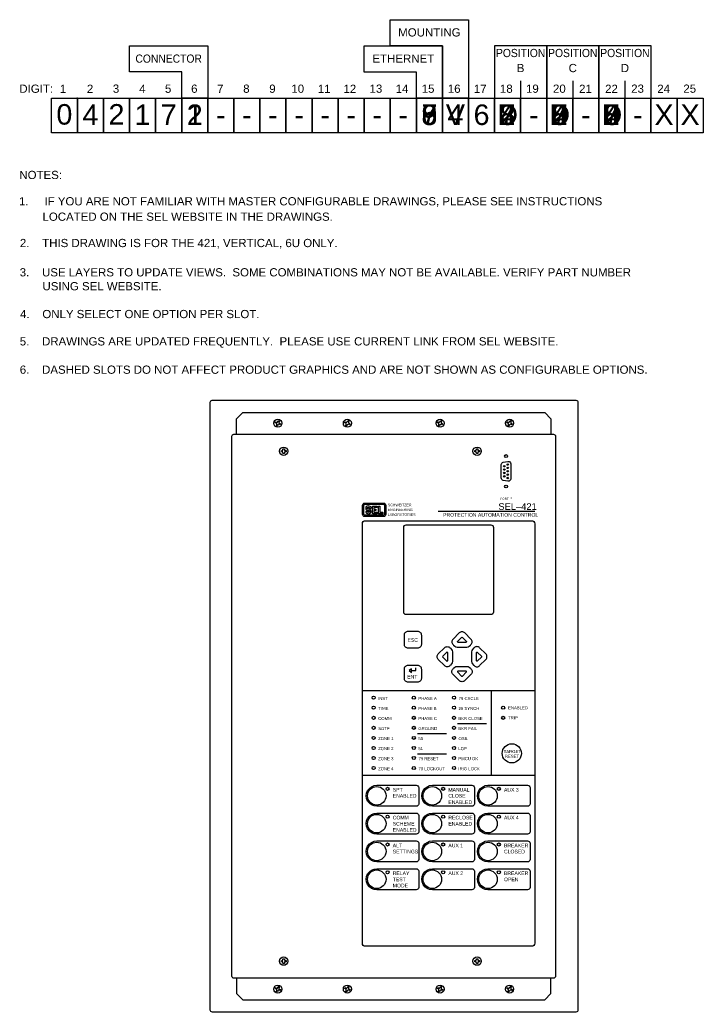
# Model space of a CAD drawing. Extents: x 1 to 47.7, y 0.3 to 34.2.
# Drawn here: x 0.99 to 23.1, y 2.05 to 34.16 of the extents above; entities that cross this region are included whole.
import ezdxf
from ezdxf.enums import TextEntityAlignment as Align

# ---------------------------------------------------------------- set-up
doc = ezdxf.new("R2010")
doc.units = 0
doc.header["$MEASUREMENT"] = 0
for name, color, linetype in [('1_0______CONNECTOR_TYPE_', 7, 'CONTINUOUS'), ('1_1__1__SCREW_TERMINAL', 7, 'CONTINUOUS'), ('1_2__2__CONNECTORIZED', 7, 'CONTINUOUS'), ('2_0______ETHERNET_CONNECTI', 7, 'CONTINUOUS'), ('2_1__6___4__10-100BASE-T_C', 7, 'CONTINUOUS'), ('2_2__7___4__100BASE-FX_CON', 7, 'CONTINUOUS'), ('2_3__8___2__10-100BASE-T__', 7, 'CONTINUOUS'), ('2_4__9___2__100-1000BASE__', 7, 'CONTINUOUS'), ('3_0______MOUNTING_', 7, 'CONTINUOUS'), ('3_1__V__VERTICAL_RACK_MOUN', 7, 'CONTINUOUS'), ('3_2__4__VERTICAL_PANEL_MOU', 7, 'CONTINUOUS'), ('4_0______IO_BOARD_POSITION', 7, 'CONTINUOUS'), ('4_1__2___8__OPTOISO_IND_LS', 7, 'CONTINUOUS'), ('4_2__7___8__OPTOISO_IND_LS', 7, 'CONTINUOUS'), ('4_3__4___24__OPTOISO_LS_IN', 7, 'CONTINUOUS'), ('4_4__D___24__OPTOISO_LS_IN', 7, 'CONTINUOUS'), ('4_5__8___8__OPTOISO_IND_LS', 7, 'CONTINUOUS'), ('5_0______IO_BOARD_POSITION', 7, 'CONTINUOUS'), ('5_1__0__EMPTY', 7, 'CONTINUOUS'), ('5_2__2___8__OPTOISO_IND_LS', 7, 'CONTINUOUS'), ('5_3__7___8__OPTOISO_IND_LS', 7, 'CONTINUOUS'), ('5_4__4___24__OPTOISO_LS_IN', 7, 'CONTINUOUS'), ('5_5__D___24__OPTOISO_LS_IN', 7, 'CONTINUOUS'), ('5_6__8___8__OPTOISO_IND_LS', 7, 'CONTINUOUS'), ('6_0______IO_BOARD_POSITION', 7, 'CONTINUOUS'), ('6_1__0__EMPTY', 7, 'CONTINUOUS'), ('6_2__2___8__OPTOISO_IND_LS', 7, 'CONTINUOUS'), ('6_3__7___8__OPTOISO_IND_LS', 7, 'CONTINUOUS'), ('6_4__4___24__OPTOISO_LS_IN', 7, 'CONTINUOUS'), ('6_5__D___24__OPTOISO_LS_IN', 7, 'CONTINUOUS'), ('6_6__8___8__OPTOISO_IND_LS', 7, 'CONTINUOUS'), ('7_0______DWG_', 7, 'CONTINUOUS')]:
    doc.layers.add(name, color=color, linetype=linetype)
doc.styles.add('ARIAL', font='arial.ttf')

msp = doc.modelspace()

# ---------------------------------------------------------------- linework, layer by layer
at = {"layer": '1_0______CONNECTOR_TYPE_'}
msp.add_lwpolyline([(2.851, 31.625), (2.831, 31.625)], dxfattribs=at)
at = {"layer": '2_0______ETHERNET_CONNECTI'}
msp.add_lwpolyline([(2.851, 31.625), (2.831, 31.625)], dxfattribs=at)
at = {"layer": '3_0______MOUNTING_'}
msp.add_lwpolyline([(2.851, 31.625), (2.831, 31.625)], dxfattribs=at)
at = {"layer": '3_1__V__VERTICAL_RACK_MOUN'}
for points in [[(8.002, 20.75), (8.002, 21.25), (8.202, 21.45), (17.972, 21.45), (18.172, 21.25), (18.172, 20.75)], [(8.002, 3.15), (8.002, 2.65), (8.202, 2.45), (17.972, 2.45), (18.172, 2.65), (18.172, 3.15)]]:
    msp.add_lwpolyline(points, dxfattribs=at)
for points in [[(9.386, 21.178), (9.373, 21.146), (9.373, 21.12), (9.392, 21.102), (9.423, 21.089, -0.101001), (9.41, 21.057), (9.379, 21.07), (9.352, 21.069), (9.334, 21.05), (9.322, 21.019, -0.101024), (9.289, 21.032), (9.302, 21.064), (9.302, 21.09), (9.283, 21.108), (9.252, 21.121, -0.10107), (9.265, 21.153), (9.296, 21.14), (9.322, 21.141), (9.34, 21.159), (9.353, 21.191, -0.101055)], [(9.386, 21.178), (9.373, 21.146), (9.373, 21.12), (9.392, 21.102), (9.423, 21.089, -0.101001), (9.41, 21.057), (9.379, 21.07), (9.352, 21.069), (9.334, 21.05), (9.322, 21.019, -0.101024), (9.289, 21.032), (9.302, 21.064), (9.302, 21.09), (9.283, 21.108), (9.252, 21.121, -0.10107), (9.265, 21.153), (9.296, 21.14), (9.322, 21.141), (9.34, 21.159), (9.353, 21.191, -0.101055)], [(11.636, 21.178), (11.623, 21.146), (11.623, 21.12), (11.642, 21.102), (11.673, 21.089, -0.101001), (11.66, 21.057), (11.629, 21.07), (11.602, 21.069), (11.584, 21.05), (11.572, 21.019, -0.101024), (11.539, 21.032), (11.552, 21.064), (11.552, 21.09), (11.533, 21.108), (11.502, 21.121, -0.10107), (11.515, 21.153), (11.546, 21.14), (11.572, 21.141), (11.59, 21.159), (11.603, 21.191, -0.101055)], [(11.636, 21.178), (11.623, 21.146), (11.623, 21.12), (11.642, 21.102), (11.673, 21.089, -0.101001), (11.66, 21.057), (11.629, 21.07), (11.602, 21.069), (11.584, 21.05), (11.572, 21.019, -0.101024), (11.539, 21.032), (11.552, 21.064), (11.552, 21.09), (11.533, 21.108), (11.502, 21.121, -0.10107), (11.515, 21.153), (11.546, 21.14), (11.572, 21.141), (11.59, 21.159), (11.603, 21.191, -0.101055)], [(14.636, 21.178), (14.623, 21.146), (14.623, 21.12), (14.642, 21.102), (14.673, 21.089, -0.101001), (14.66, 21.057), (14.629, 21.07), (14.602, 21.069), (14.584, 21.05), (14.572, 21.019, -0.101024), (14.539, 21.032), (14.552, 21.064), (14.552, 21.09), (14.533, 21.108), (14.502, 21.121, -0.10107), (14.515, 21.153), (14.546, 21.14), (14.572, 21.141), (14.59, 21.159), (14.603, 21.191, -0.101055)], [(14.636, 21.178), (14.623, 21.146), (14.623, 21.12), (14.642, 21.102), (14.673, 21.089, -0.101001), (14.66, 21.057), (14.629, 21.07), (14.602, 21.069), (14.584, 21.05), (14.572, 21.019, -0.101024), (14.539, 21.032), (14.552, 21.064), (14.552, 21.09), (14.533, 21.108), (14.502, 21.121, -0.10107), (14.515, 21.153), (14.546, 21.14), (14.572, 21.141), (14.59, 21.159), (14.603, 21.191, -0.101055)], [(16.886, 21.178), (16.873, 21.146), (16.873, 21.12), (16.892, 21.102), (16.923, 21.089, -0.101001), (16.91, 21.057), (16.879, 21.07), (16.852, 21.069), (16.834, 21.05), (16.822, 21.019, -0.101024), (16.789, 21.032), (16.802, 21.064), (16.802, 21.09), (16.783, 21.108), (16.752, 21.121, -0.10107), (16.765, 21.153), (16.796, 21.14), (16.822, 21.141), (16.84, 21.159), (16.853, 21.191, -0.101055)], [(16.886, 21.178), (16.873, 21.146), (16.873, 21.12), (16.892, 21.102), (16.923, 21.089, -0.101001), (16.91, 21.057), (16.879, 21.07), (16.852, 21.069), (16.834, 21.05), (16.822, 21.019, -0.101024), (16.789, 21.032), (16.802, 21.064), (16.802, 21.09), (16.783, 21.108), (16.752, 21.121, -0.10107), (16.765, 21.153), (16.796, 21.14), (16.822, 21.141), (16.84, 21.159), (16.853, 21.191, -0.101055)], [(7.852, 3.211), (7.852, 20.689, -0.414215), (7.913, 20.75), (18.261, 20.75, -0.414214), (18.322, 20.689), (18.322, 3.211, -0.414214), (18.261, 3.15), (7.913, 3.15, -0.414212)], [(7.852, 3.211), (7.852, 20.689, -0.414215), (7.913, 20.75), (18.261, 20.75, -0.414214), (18.322, 20.689), (18.322, 3.211, -0.414214), (18.261, 3.15), (7.913, 3.15, -0.414212)], [(9.386, 2.868), (9.373, 2.836), (9.373, 2.81), (9.392, 2.792), (9.423, 2.779, -0.101001), (9.41, 2.747), (9.379, 2.76), (9.352, 2.759), (9.334, 2.74), (9.322, 2.709, -0.101024), (9.289, 2.722), (9.302, 2.754), (9.302, 2.78), (9.283, 2.798), (9.252, 2.811, -0.10107), (9.265, 2.843), (9.296, 2.83), (9.322, 2.831), (9.34, 2.849), (9.353, 2.881, -0.101055)], [(9.386, 2.868), (9.373, 2.836), (9.373, 2.81), (9.392, 2.792), (9.423, 2.779, -0.101001), (9.41, 2.747), (9.379, 2.76), (9.352, 2.759), (9.334, 2.74), (9.322, 2.709, -0.101024), (9.289, 2.722), (9.302, 2.754), (9.302, 2.78), (9.283, 2.798), (9.252, 2.811, -0.10107), (9.265, 2.843), (9.296, 2.83), (9.322, 2.831), (9.34, 2.849), (9.353, 2.881, -0.101055)], [(11.636, 2.868), (11.623, 2.836), (11.623, 2.81), (11.642, 2.792), (11.673, 2.779, -0.101001), (11.66, 2.747), (11.629, 2.76), (11.602, 2.759), (11.584, 2.74), (11.572, 2.709, -0.101024), (11.539, 2.722), (11.552, 2.754), (11.552, 2.78), (11.533, 2.798), (11.502, 2.811, -0.10107), (11.515, 2.843), (11.546, 2.83), (11.572, 2.831), (11.59, 2.849), (11.603, 2.881, -0.101055)], [(11.636, 2.868), (11.623, 2.836), (11.623, 2.81), (11.642, 2.792), (11.673, 2.779, -0.101001), (11.66, 2.747), (11.629, 2.76), (11.602, 2.759), (11.584, 2.74), (11.572, 2.709, -0.101024), (11.539, 2.722), (11.552, 2.754), (11.552, 2.78), (11.533, 2.798), (11.502, 2.811, -0.10107), (11.515, 2.843), (11.546, 2.83), (11.572, 2.831), (11.59, 2.849), (11.603, 2.881, -0.101055)], [(14.636, 2.868), (14.623, 2.836), (14.623, 2.81), (14.642, 2.792), (14.673, 2.779, -0.101001), (14.66, 2.747), (14.629, 2.76), (14.602, 2.759), (14.584, 2.74), (14.572, 2.709, -0.101024), (14.539, 2.722), (14.552, 2.754), (14.552, 2.78), (14.533, 2.798), (14.502, 2.811, -0.10107), (14.515, 2.843), (14.546, 2.83), (14.572, 2.831), (14.59, 2.849), (14.603, 2.881, -0.101055)], [(14.636, 2.868), (14.623, 2.836), (14.623, 2.81), (14.642, 2.792), (14.673, 2.779, -0.101001), (14.66, 2.747), (14.629, 2.76), (14.602, 2.759), (14.584, 2.74), (14.572, 2.709, -0.101024), (14.539, 2.722), (14.552, 2.754), (14.552, 2.78), (14.533, 2.798), (14.502, 2.811, -0.10107), (14.515, 2.843), (14.546, 2.83), (14.572, 2.831), (14.59, 2.849), (14.603, 2.881, -0.101055)], [(16.886, 2.868), (16.873, 2.836), (16.873, 2.81), (16.892, 2.792), (16.923, 2.779, -0.101001), (16.91, 2.747), (16.879, 2.76), (16.852, 2.759), (16.834, 2.74), (16.822, 2.709, -0.101024), (16.789, 2.722), (16.802, 2.754), (16.802, 2.78), (16.783, 2.798), (16.752, 2.811, -0.10107), (16.765, 2.843), (16.796, 2.83), (16.822, 2.831), (16.84, 2.849), (16.853, 2.881, -0.101055)], [(16.886, 2.868), (16.873, 2.836), (16.873, 2.81), (16.892, 2.792), (16.923, 2.779, -0.101001), (16.91, 2.747), (16.879, 2.76), (16.852, 2.759), (16.834, 2.74), (16.822, 2.709, -0.101024), (16.789, 2.722), (16.802, 2.754), (16.802, 2.78), (16.783, 2.798), (16.752, 2.811, -0.10107), (16.765, 2.843), (16.796, 2.83), (16.822, 2.831), (16.84, 2.849), (16.853, 2.881, -0.101055)]]:
    msp.add_lwpolyline(points, format="xyb", close=True, dxfattribs=at)
for centre in [(9.337, 21.105), (9.337, 21.105), (11.587, 21.105), (11.587, 21.105), (14.587, 21.105), (14.587, 21.105), (16.837, 21.105), (16.837, 21.105), (9.337, 2.795), (9.337, 2.795), (11.587, 2.795), (11.587, 2.795), (14.587, 2.795), (14.587, 2.795), (16.837, 2.795), (16.837, 2.795)]:
    msp.add_circle(centre, 0.13, dxfattribs=at)
at = {"layer": '3_2__4__VERTICAL_PANEL_MOU'}
msp.add_lwpolyline([(7.15, 2.117), (7.15, 21.782, -0.414082), (7.217, 21.85), (18.983, 21.85, -0.414079), (19.05, 21.783), (19.05, 2.117, -0.414081), (18.983, 2.05), (7.218, 2.05, -0.414077)], format="xyb", close=True, dxfattribs=at)
msp.add_lwpolyline([(7.15, 2.117), (7.15, 21.782, -0.414082), (7.217, 21.85), (18.983, 21.85, -0.414079), (19.05, 21.783), (19.05, 2.117, -0.414081), (18.983, 2.05), (7.218, 2.05, -0.414077)], format="xyb", close=True, dxfattribs=at)
at = {"layer": '4_0______IO_BOARD_POSITION'}
msp.add_lwpolyline([(2.851, 31.625), (2.831, 31.625)], dxfattribs=at)
at = {"layer": '5_0______IO_BOARD_POSITION'}
msp.add_lwpolyline([(2.851, 31.625), (2.831, 31.625)], dxfattribs=at)
at = {"layer": '6_0______IO_BOARD_POSITION'}
msp.add_lwpolyline([(2.851, 31.625), (2.831, 31.625)], dxfattribs=at)
at = {"layer": '7_0______DWG_'}
for points in [[(14.664, 33.312), (12.976, 33.312), (12.976, 34.156), (15.507, 34.156), (15.507, 31.625), (14.664, 31.625), (14.664, 33.312)], [(6.226, 32.469), (4.538, 32.469), (4.538, 33.312), (7.07, 33.312), (7.07, 31.625), (6.226, 31.625), (6.226, 32.469)], [(13.82, 32.459), (12.132, 32.459), (12.132, 33.312), (14.664, 33.312), (14.664, 31.625), (13.82, 31.625), (13.82, 32.459)], [(18.039, 31.625), (18.039, 33.312), (16.351, 33.312), (16.351, 31.625), (18.038, 31.625)], [(19.726, 31.625), (19.726, 33.312), (18.039, 33.312), (18.039, 31.625), (19.726, 31.625)], [(21.414, 31.625), (21.414, 33.312), (19.726, 33.312), (19.726, 31.625), (21.413, 31.625)], [(17.194, 32.18), (17.194, 31.625)], [(18.882, 32.18), (18.882, 31.625)], [(20.57, 32.18), (20.57, 31.625)], [(2.851, 30.5), (2.007, 30.5), (2.007, 31.625), (2.851, 31.625), (2.851, 30.5)], [(3.695, 30.5), (2.851, 30.5), (2.851, 31.625), (3.695, 31.625), (3.695, 30.5)], [(4.538, 30.5), (3.695, 30.5), (3.695, 31.625), (4.538, 31.625), (4.538, 30.5)], [(5.382, 30.5), (4.538, 30.5), (4.538, 31.625), (5.382, 31.625), (5.382, 30.5)], [(6.226, 30.5), (5.382, 30.5), (5.382, 31.625), (6.226, 31.625), (6.226, 30.5)], [(7.07, 30.5), (6.226, 30.5), (6.226, 31.625), (7.07, 31.625), (7.07, 30.5)], [(7.913, 30.5), (7.07, 30.5), (7.07, 31.625), (7.913, 31.625), (7.913, 30.5)], [(8.757, 30.5), (7.913, 30.5), (7.913, 31.625), (8.757, 31.625), (8.757, 30.5)], [(9.601, 30.5), (8.757, 30.5), (8.757, 31.625), (9.601, 31.625), (9.601, 30.5)], [(10.445, 30.5), (9.601, 30.5), (9.601, 31.625), (10.445, 31.625), (10.445, 30.5)], [(11.289, 30.5), (10.445, 30.5), (10.445, 31.625), (11.289, 31.625), (11.289, 30.5)], [(12.132, 30.5), (11.289, 30.5), (11.289, 31.625), (12.132, 31.625), (12.132, 30.5)], [(12.976, 30.5), (12.132, 30.5), (12.132, 31.625), (12.976, 31.625), (12.976, 30.5)], [(13.82, 30.5), (12.976, 30.5), (12.976, 31.625), (13.82, 31.625), (13.82, 30.5)], [(14.664, 30.5), (13.82, 30.5), (13.82, 31.625), (14.664, 31.625), (14.664, 30.5)], [(15.507, 30.5), (14.664, 30.5), (14.664, 31.625), (15.507, 31.625), (15.507, 30.5)], [(16.351, 30.5), (15.507, 30.5), (15.507, 31.625), (16.351, 31.625), (16.351, 30.5)], [(17.195, 30.5), (16.351, 30.5), (16.351, 31.625), (17.195, 31.625), (17.195, 30.5)], [(18.038, 30.5), (17.195, 30.5), (17.195, 31.625), (18.038, 31.625), (18.038, 30.5)], [(18.882, 30.5), (18.038, 30.5), (18.038, 31.625), (18.882, 31.625), (18.882, 30.5)], [(19.726, 30.5), (18.882, 30.5), (18.882, 31.625), (19.726, 31.625), (19.726, 30.5)], [(20.57, 30.5), (19.726, 30.5), (19.726, 31.625), (20.57, 31.625), (20.57, 30.5)], [(21.413, 30.5), (20.57, 30.5), (20.57, 31.625), (21.413, 31.625), (21.413, 30.5)], [(22.257, 30.5), (21.413, 30.5), (21.413, 31.625), (22.257, 31.625), (22.257, 30.5)], [(23.101, 30.5), (22.257, 30.5), (22.257, 31.625), (23.101, 31.625), (23.101, 30.5)], [(17.649, 18.246), (14.524, 18.246)], [(17.649, 12.445), (12.073, 12.445)], [(16.24, 12.445), (16.24, 9.705)], [(15.155, 11.386), (16.093, 11.386)], [(13.853, 11.063), (14.791, 11.063)], [(13.853, 10.413), (14.791, 10.413)], [(17.649, 9.705), (12.073, 9.705)]]:
    msp.add_lwpolyline(points, dxfattribs=at)
for points in [[(9.603, 20.183, -0.391794), (9.595, 20.175), (9.555, 20.173, 0.399739), (9.554, 20.172), (9.552, 20.132, -0.391859), (9.544, 20.124), (9.51, 20.124, -0.391764), (9.502, 20.132), (9.5, 20.172, 0.399816), (9.499, 20.173), (9.459, 20.175, -0.391825), (9.451, 20.183), (9.45, 20.2), (9.451, 20.217, -0.391806), (9.459, 20.225), (9.499, 20.227, 0.399638), (9.5, 20.228), (9.502, 20.268, -0.391814), (9.51, 20.276), (9.544, 20.276, -0.39186), (9.552, 20.268), (9.554, 20.228, 0.399739), (9.555, 20.227), (9.595, 20.225, -0.391769), (9.603, 20.217), (9.604, 20.2), (9.603, 20.183)], [(15.863, 20.183, -0.391794), (15.855, 20.175), (15.815, 20.173, 0.399739), (15.814, 20.172), (15.812, 20.132, -0.391859), (15.804, 20.124), (15.77, 20.124, -0.391764), (15.762, 20.132), (15.76, 20.172, 0.399816), (15.759, 20.173), (15.719, 20.175, -0.391825), (15.711, 20.183), (15.71, 20.2), (15.711, 20.217, -0.391806), (15.719, 20.225), (15.759, 20.227, 0.399638), (15.76, 20.228), (15.762, 20.268, -0.391814), (15.77, 20.276), (15.804, 20.276, -0.39186), (15.812, 20.268), (15.814, 20.228, 0.399739), (15.815, 20.227), (15.855, 20.225, -0.391769), (15.863, 20.217), (15.864, 20.2), (15.863, 20.183)], [(13.665, 13.099), (13.773, 13.099, 0.414214), (13.808, 13.134), (13.808, 13.191)], [(13.665, 13.099), (13.773, 13.099, 0.414214), (13.808, 13.134), (13.808, 13.191)], [(9.603, 3.683, -0.391794), (9.595, 3.675), (9.555, 3.673, 0.399739), (9.554, 3.672), (9.552, 3.632, -0.391859), (9.544, 3.624), (9.51, 3.624, -0.391764), (9.502, 3.632), (9.5, 3.672, 0.399816), (9.499, 3.673), (9.459, 3.675, -0.391825), (9.451, 3.683), (9.45, 3.7), (9.451, 3.717, -0.391806), (9.459, 3.725), (9.499, 3.727, 0.399638), (9.5, 3.728), (9.502, 3.768, -0.391814), (9.51, 3.776), (9.544, 3.776, -0.39186), (9.552, 3.768), (9.554, 3.728, 0.399739), (9.555, 3.727), (9.595, 3.725, -0.391769), (9.603, 3.717), (9.604, 3.7), (9.603, 3.683)], [(15.863, 3.683, -0.391794), (15.855, 3.675), (15.815, 3.673, 0.399739), (15.814, 3.672), (15.812, 3.632, -0.391859), (15.804, 3.624), (15.77, 3.624, -0.391764), (15.762, 3.632), (15.76, 3.672, 0.399816), (15.759, 3.673), (15.719, 3.675, -0.391825), (15.711, 3.683), (15.71, 3.7), (15.711, 3.717, -0.391806), (15.719, 3.725), (15.759, 3.727, 0.399638), (15.76, 3.728), (15.762, 3.768, -0.391814), (15.77, 3.776), (15.804, 3.776, -0.39186), (15.812, 3.768), (15.814, 3.728, 0.399739), (15.815, 3.727), (15.855, 3.725, -0.391769), (15.863, 3.717), (15.864, 3.7), (15.863, 3.683)]]:
    msp.add_lwpolyline(points, format="xyb", dxfattribs=at)
for points in [[(16.877, 19.792), (16.877, 19.308, -0.46318), (16.785, 19.23), (16.631, 19.257, -0.363045), (16.566, 19.335), (16.566, 19.765, -0.360245), (16.631, 19.843), (16.785, 19.87, -0.463312)], [(12.154, 18.084, -0.4132), (12.078, 18.161), (12.078, 18.444, -0.404471), (12.154, 18.522), (12.756, 18.522, -0.4132), (12.832, 18.446), (12.832, 18.162, -0.404471), (12.756, 18.084)], [(12.16, 18.126, -0.420704), (12.12, 18.161), (12.12, 18.446, -0.441125), (12.16, 18.482), (12.753, 18.482, -0.420704), (12.793, 18.447), (12.793, 18.162, -0.441125), (12.753, 18.126)], [(12.264, 18.429, 0.192116), (12.2, 18.404, 0.12608), (12.18, 18.365, 0.336344), (12.216, 18.295, 0.087668), (12.268, 18.281, -0.022201), (12.283, 18.278, -0.039737), (12.294, 18.275, -0.23043), (12.313, 18.256, -0.182747), (12.311, 18.241, -0.221111), (12.276, 18.222, -0.058363), (12.255, 18.222, -0.13415), (12.232, 18.233, 0.006668), (12.22, 18.248, 0.085557), (12.217, 18.25, 0.231613), (12.187, 18.248, 0.170757), (12.181, 18.24, 0.118457), (12.182, 18.228, 0.153081), (12.208, 18.195, 0.186266), (12.273, 18.176, 0.192116), (12.337, 18.202, 0.12608), (12.357, 18.24, 0.336344), (12.321, 18.31, 0.087668), (12.269, 18.325, -0.022201), (12.254, 18.327, -0.039737), (12.242, 18.331, -0.23043), (12.224, 18.349, -0.182747), (12.225, 18.364, -0.221111), (12.26, 18.383, -0.058363), (12.282, 18.383, -0.13415), (12.304, 18.372, 0.006668), (12.317, 18.357, 0.085557), (12.319, 18.355, 0.231613), (12.35, 18.357, 0.170757), (12.356, 18.365, 0.118457), (12.354, 18.377, 0.153081), (12.328, 18.41, 0.186266)], [(12.402, 18.191), (12.402, 18.413, -0.076988), (12.403, 18.418, -0.100965), (12.405, 18.422, -0.102674), (12.409, 18.425, -0.07201), (12.414, 18.426), (12.539, 18.426, -0.048364), (12.543, 18.425, -0.116354), (12.547, 18.422, -0.122593), (12.55, 18.418, -0.034253), (12.551, 18.414), (12.551, 18.393, -0.034253), (12.55, 18.389, -0.122593), (12.547, 18.385, -0.116354), (12.543, 18.382, -0.048364), (12.539, 18.381), (12.445, 18.381), (12.445, 18.324), (12.5, 18.324, -0.060703), (12.503, 18.323, -0.109475), (12.506, 18.321, -0.113248), (12.508, 18.318, -0.051552), (12.508, 18.314), (12.508, 18.29, -0.051552), (12.508, 18.286, -0.113248), (12.506, 18.282, -0.109475), (12.503, 18.28, -0.060703), (12.5, 18.28), (12.445, 18.28), (12.445, 18.222), (12.539, 18.222, -0.048364), (12.543, 18.221, -0.116354), (12.547, 18.218, -0.122593), (12.55, 18.214, -0.034253), (12.551, 18.21), (12.551, 18.19, -0.034253), (12.55, 18.186, -0.122593), (12.547, 18.182, -0.116354), (12.543, 18.179, -0.048364), (12.539, 18.178), (12.414, 18.178, -0.07201), (12.409, 18.179, -0.102674), (12.405, 18.181, -0.100965), (12.403, 18.185, -0.076988), (12.402, 18.191)], [(12.635, 18.413), (12.635, 18.222), (12.728, 18.222, -0.048364), (12.732, 18.221, -0.116354), (12.736, 18.218, -0.122593), (12.738, 18.214, -0.034253), (12.739, 18.21), (12.739, 18.19, -0.034253), (12.738, 18.186, -0.122593), (12.736, 18.182, -0.116354), (12.732, 18.179, -0.048364), (12.728, 18.178), (12.602, 18.178, -0.07201), (12.597, 18.179, -0.102674), (12.594, 18.181, -0.100965), (12.591, 18.185, -0.076988), (12.59, 18.191), (12.59, 18.413, -0.076988), (12.591, 18.418, -0.100965), (12.594, 18.422, -0.102674), (12.597, 18.425, -0.07201), (12.602, 18.426), (12.624, 18.426, -0.07201), (12.628, 18.425, -0.102674), (12.632, 18.422, -0.100965), (12.634, 18.418, -0.076988), (12.635, 18.413)], [(17.649, 17.851), (17.649, 4.28, -0.414315), (17.548, 4.18), (12.173, 4.18, -0.414634), (12.073, 4.28), (12.073, 17.851, -0.414229), (12.173, 17.951), (17.548, 17.951, -0.414193)], [(13.413, 14.995), (13.413, 17.735, -0.414221), (13.493, 17.815), (16.233, 17.815, -0.414221), (16.313, 17.735), (16.313, 14.995, -0.414221), (16.233, 14.915), (13.493, 14.915, -0.414221)], [(13.556, 14.374), (13.856, 14.374, -0.414214), (13.981, 14.249), (13.981, 13.949, -0.414214), (13.856, 13.824), (13.556, 13.824, -0.414214), (13.431, 13.949), (13.431, 14.249, -0.414214)], [(13.556, 14.374), (13.856, 14.374, -0.414214), (13.981, 14.249), (13.981, 13.949, -0.414214), (13.856, 13.824), (13.556, 13.824, -0.414214), (13.431, 13.949), (13.431, 14.249, -0.414214)], [(15.453, 13.862, 0.176539), (15.531, 13.889), (15.568, 13.925), (15.587, 13.944, 0.414214), (15.587, 14.12), (15.386, 14.322, 0.414214), (15.209, 14.322), (15.007, 14.12, 0.414214), (15.007, 13.944), (15.026, 13.925), (15.063, 13.889, 0.176539), (15.141, 13.862)], [(15.314, 14.177), (15.435, 14.056, -0.66386), (15.419, 14.015), (15.176, 14.015, -0.66386), (15.159, 14.056), (15.28, 14.177, -0.408376)], [(14.987, 13.395, -0.176539), (14.96, 13.317), (14.925, 13.28), (14.906, 13.261, -0.414214), (14.729, 13.261), (14.527, 13.462, -0.414214), (14.527, 13.639), (14.729, 13.841, -0.414214), (14.906, 13.841), (14.925, 13.822), (14.96, 13.785, -0.176539), (14.987, 13.707)], [(15.609, 13.395, 0.176539), (15.636, 13.317), (15.672, 13.28), (15.691, 13.261, 0.414214), (15.868, 13.261), (16.069, 13.462, 0.414214), (16.069, 13.639), (15.868, 13.841, 0.414214), (15.691, 13.841), (15.672, 13.822), (15.636, 13.785, 0.176539), (15.609, 13.707)], [(14.672, 13.534), (14.793, 13.413, 0.66386), (14.834, 13.429), (14.834, 13.672, 0.66386), (14.793, 13.689), (14.672, 13.568, 0.408376)], [(15.925, 13.534), (15.803, 13.413, -0.66386), (15.763, 13.429), (15.763, 13.672, -0.66386), (15.803, 13.689), (15.925, 13.568, -0.408376)], [(13.556, 13.274), (13.856, 13.274, -0.414214), (13.981, 13.149), (13.981, 12.849, -0.414214), (13.856, 12.724), (13.556, 12.724, -0.414214), (13.431, 12.849), (13.431, 13.149, -0.414214)], [(13.556, 13.274), (13.856, 13.274, -0.414214), (13.981, 13.149), (13.981, 12.849, -0.414214), (13.856, 12.724), (13.556, 12.724, -0.414214), (13.431, 12.849), (13.431, 13.149, -0.414214)], [(15.453, 13.239, -0.176539), (15.531, 13.212), (15.568, 13.176), (15.587, 13.157, -0.414214), (15.587, 12.98), (15.386, 12.779, -0.414214), (15.209, 12.779), (15.007, 12.98, -0.414214), (15.007, 13.157), (15.026, 13.176), (15.063, 13.212, -0.176539), (15.141, 13.239)], [(15.314, 12.923), (15.435, 13.045, 0.66386), (15.419, 13.085), (15.176, 13.085, 0.66386), (15.159, 13.045), (15.28, 12.923, 0.408376)], [(12.538, 9.39), (13.817, 9.39, -0.385887), (13.898, 9.316), (13.898, 8.784, -0.395152), (13.817, 8.71), (12.538, 8.71, -1.000771)], [(14.338, 9.39), (15.617, 9.39, -0.385887), (15.698, 9.316), (15.698, 8.784, -0.395152), (15.617, 8.71), (14.338, 8.71, -1.000771)], [(16.138, 9.39), (17.417, 9.39, -0.385887), (17.498, 9.316), (17.498, 8.784, -0.395152), (17.417, 8.71), (16.138, 8.71, -1.000771)], [(12.538, 8.49), (13.817, 8.49, -0.385887), (13.898, 8.416), (13.898, 7.884, -0.395152), (13.817, 7.81), (12.538, 7.81, -1.000771)], [(14.338, 8.49), (15.617, 8.49, -0.385887), (15.698, 8.416), (15.698, 7.884, -0.395152), (15.617, 7.81), (14.338, 7.81, -1.000771)], [(16.138, 8.49), (17.417, 8.49, -0.385887), (17.498, 8.416), (17.498, 7.884, -0.395152), (17.417, 7.81), (16.138, 7.81, -1.000771)], [(12.538, 7.59), (13.817, 7.59, -0.385887), (13.898, 7.516), (13.898, 6.984, -0.395152), (13.817, 6.91), (12.538, 6.91, -1.000771)], [(14.338, 7.59), (15.617, 7.59, -0.385887), (15.698, 7.516), (15.698, 6.984, -0.395152), (15.617, 6.91), (14.338, 6.91, -1.000771)], [(16.138, 7.59), (17.417, 7.59, -0.385887), (17.498, 7.516), (17.498, 6.984, -0.395152), (17.417, 6.91), (16.138, 6.91, -1.000771)], [(12.538, 6.69), (13.817, 6.69, -0.385887), (13.898, 6.616), (13.898, 6.084, -0.395152), (13.817, 6.01), (12.538, 6.01, -1.000771)], [(14.338, 6.69), (15.617, 6.69, -0.385887), (15.698, 6.616), (15.698, 6.084, -0.395152), (15.617, 6.01), (14.338, 6.01, -1.000771)], [(16.138, 6.69), (17.417, 6.69, -0.385887), (17.498, 6.616), (17.498, 6.084, -0.395152), (17.417, 6.01), (16.138, 6.01, -1.000771)]]:
    msp.add_lwpolyline(points, format="xyb", close=True, dxfattribs=at)
msp.add_lwpolyline([(13.665, 13.157), (13.59, 13.099), (13.665, 13.041)], close=True, dxfattribs=at)
msp.add_lwpolyline([(13.665, 13.157), (13.59, 13.099), (13.665, 13.041)], close=True, dxfattribs=at)
for centre, radius in [((9.527, 20.2), 0.135), ((15.787, 20.2), 0.135), ((16.722, 20.042), 0.047), ((16.666, 19.714), 0.0225), ((16.666, 19.605), 0.0225), ((16.777, 19.768), 0.0225), ((16.777, 19.659), 0.0225), ((16.666, 19.495), 0.0225), ((16.666, 19.386), 0.0225), ((16.777, 19.55), 0.0225), ((16.777, 19.441), 0.0225), ((16.777, 19.332), 0.0225), ((16.722, 19.058), 0.047), ((12.438, 12.224), 0.05), ((13.738, 12.224), 0.05), ((15.038, 12.224), 0.05), ((12.438, 11.899), 0.05), ((13.738, 11.899), 0.05), ((15.038, 11.899), 0.05), ((16.628, 11.899), 0.05), ((12.438, 11.574), 0.05), ((13.738, 11.574), 0.05), ((15.038, 11.574), 0.05), ((16.628, 11.574), 0.05), ((12.438, 11.249), 0.05), ((13.738, 11.249), 0.05), ((15.038, 11.249), 0.05), ((12.438, 10.924), 0.05), ((13.738, 10.924), 0.05), ((15.038, 10.924), 0.05), ((12.438, 10.599), 0.05), ((13.738, 10.599), 0.05), ((15.038, 10.599), 0.05), ((16.909, 10.423), 0.31), ((12.438, 10.274), 0.05), ((13.738, 10.274), 0.05), ((15.038, 10.274), 0.05), ((12.438, 9.949), 0.05), ((13.738, 9.949), 0.05), ((15.038, 9.949), 0.05), ((12.538, 9.05), 0.3), ((12.888, 9.275), 0.05), ((14.338, 9.05), 0.3), ((14.688, 9.275), 0.05), ((16.138, 9.05), 0.3), ((16.488, 9.275), 0.05), ((12.538, 8.15), 0.3), ((12.888, 8.375), 0.05), ((14.338, 8.15), 0.3), ((14.688, 8.375), 0.05), ((16.138, 8.15), 0.3), ((16.488, 8.375), 0.05), ((12.538, 7.25), 0.3), ((12.888, 7.475), 0.05), ((14.338, 7.25), 0.3), ((14.688, 7.475), 0.05), ((16.138, 7.25), 0.3), ((16.488, 7.475), 0.05), ((12.538, 6.35), 0.3), ((12.888, 6.575), 0.05), ((14.338, 6.35), 0.3), ((14.688, 6.575), 0.05), ((16.138, 6.35), 0.3), ((16.488, 6.575), 0.05), ((9.527, 3.7), 0.135), ((15.787, 3.7), 0.135)]:
    msp.add_circle(centre, radius, dxfattribs=at)

# ---------------------------------------------------------------- texts
at = {"layer": '1_1__1__SCREW_TERMINAL', "style": 'ARIAL'}
msp.add_text('1', height=0.664, dxfattribs=at).set_placement((6.648, 30.754), align=Align.CENTER)
at = {"layer": '1_2__2__CONNECTORIZED', "style": 'ARIAL'}
msp.add_text('2', height=0.664, dxfattribs=at).set_placement((6.648, 30.754), align=Align.CENTER)
at = {"layer": '2_1__6___4__10-100BASE-T_C', "style": 'ARIAL'}
msp.add_text('6', height=0.664, dxfattribs=at).set_placement((14.242, 30.754), align=Align.CENTER)
at = {"layer": '2_2__7___4__100BASE-FX_CON', "style": 'ARIAL'}
msp.add_text('7', height=0.664, dxfattribs=at).set_placement((14.242, 30.754), align=Align.CENTER)
at = {"layer": '2_3__8___2__10-100BASE-T__', "style": 'ARIAL'}
msp.add_text('8', height=0.664, dxfattribs=at).set_placement((14.242, 30.754), align=Align.CENTER)
at = {"layer": '2_4__9___2__100-1000BASE__', "style": 'ARIAL'}
msp.add_text('9', height=0.664, dxfattribs=at).set_placement((14.242, 30.754), align=Align.CENTER)
at = {"layer": '3_1__V__VERTICAL_RACK_MOUN', "style": 'ARIAL'}
msp.add_text('V', height=0.664, dxfattribs=at).set_placement((15.085, 30.754), align=Align.CENTER)
at = {"layer": '3_2__4__VERTICAL_PANEL_MOU', "style": 'ARIAL'}
msp.add_text('4', height=0.664, dxfattribs=at).set_placement((15.085, 30.754), align=Align.CENTER)
at = {"layer": '4_1__2___8__OPTOISO_IND_LS', "style": 'ARIAL'}
msp.add_text('2', height=0.664, dxfattribs=at).set_placement((16.773, 30.754), align=Align.CENTER)
at = {"layer": '4_2__7___8__OPTOISO_IND_LS', "style": 'ARIAL'}
msp.add_text('7', height=0.664, dxfattribs=at).set_placement((16.773, 30.754), align=Align.CENTER)
at = {"layer": '4_3__4___24__OPTOISO_LS_IN', "style": 'ARIAL'}
msp.add_text('4', height=0.664, dxfattribs=at).set_placement((16.773, 30.754), align=Align.CENTER)
at = {"layer": '4_4__D___24__OPTOISO_LS_IN', "style": 'ARIAL'}
msp.add_text('D', height=0.664, dxfattribs=at).set_placement((16.773, 30.754), align=Align.CENTER)
at = {"layer": '4_5__8___8__OPTOISO_IND_LS', "style": 'ARIAL'}
msp.add_text('8', height=0.664, dxfattribs=at).set_placement((16.773, 30.754), align=Align.CENTER)
at = {"layer": '5_1__0__EMPTY', "style": 'ARIAL'}
msp.add_text('0', height=0.664, dxfattribs=at).set_placement((18.46, 30.754), align=Align.CENTER)
at = {"layer": '5_2__2___8__OPTOISO_IND_LS', "style": 'ARIAL'}
msp.add_text('2', height=0.664, dxfattribs=at).set_placement((18.46, 30.754), align=Align.CENTER)
at = {"layer": '5_3__7___8__OPTOISO_IND_LS', "style": 'ARIAL'}
msp.add_text('7', height=0.664, dxfattribs=at).set_placement((18.46, 30.754), align=Align.CENTER)
at = {"layer": '5_4__4___24__OPTOISO_LS_IN', "style": 'ARIAL'}
msp.add_text('4', height=0.664, dxfattribs=at).set_placement((18.46, 30.754), align=Align.CENTER)
at = {"layer": '5_5__D___24__OPTOISO_LS_IN', "style": 'ARIAL'}
msp.add_text('D', height=0.664, dxfattribs=at).set_placement((18.46, 30.754), align=Align.CENTER)
at = {"layer": '5_6__8___8__OPTOISO_IND_LS', "style": 'ARIAL'}
msp.add_text('8', height=0.664, dxfattribs=at).set_placement((18.46, 30.754), align=Align.CENTER)
at = {"layer": '6_1__0__EMPTY', "style": 'ARIAL'}
msp.add_text('0', height=0.664, dxfattribs=at).set_placement((20.148, 30.754), align=Align.CENTER)
at = {"layer": '6_2__2___8__OPTOISO_IND_LS', "style": 'ARIAL'}
msp.add_text('2', height=0.664, dxfattribs=at).set_placement((20.148, 30.754), align=Align.CENTER)
at = {"layer": '6_3__7___8__OPTOISO_IND_LS', "style": 'ARIAL'}
msp.add_text('7', height=0.664, dxfattribs=at).set_placement((20.148, 30.754), align=Align.CENTER)
at = {"layer": '6_4__4___24__OPTOISO_LS_IN', "style": 'ARIAL'}
msp.add_text('4', height=0.664, dxfattribs=at).set_placement((20.148, 30.754), align=Align.CENTER)
at = {"layer": '6_5__D___24__OPTOISO_LS_IN', "style": 'ARIAL'}
msp.add_text('D', height=0.664, dxfattribs=at).set_placement((20.148, 30.754), align=Align.CENTER)
at = {"layer": '6_6__8___8__OPTOISO_IND_LS', "style": 'ARIAL'}
msp.add_text('8', height=0.664, dxfattribs=at).set_placement((20.148, 30.754), align=Align.CENTER)
at = {"layer": '7_0______DWG_', "style": 'ARIAL'}
for s, height, p in [('MOUNTING', 0.2655, (14.242, 33.618)), ('ETHERNET', 0.2655, (13.398, 32.769)), ('B', 0.266, (17.194, 32.464)), ('C', 0.266, (18.882, 32.464)), ('D', 0.266, (20.569, 32.464)), ('0', 0.664, (2.429, 30.766)), ('4', 0.664, (3.273, 30.754)), ('2', 0.664, (4.116, 30.766)), ('1', 0.664, (4.96, 30.754)), ('7', 0.664, (5.804, 30.754)), ('6', 0.664, (15.929, 30.754)), ('X', 0.664, (21.835, 30.755)), ('X', 0.664, (22.679, 30.754)), ('-', 0.664, (7.491, 30.754)), ('-', 0.664, (8.335, 30.754)), ('-', 0.664, (9.179, 30.754)), ('-', 0.664, (10.023, 30.754)), ('-', 0.664, (10.867, 30.754)), ('-', 0.664, (11.71, 30.754)), ('-', 0.664, (12.554, 30.754)), ('-', 0.664, (13.398, 30.754)), ('-', 0.664, (17.617, 30.754)), ('-', 0.664, (19.304, 30.754)), ('-', 0.664, (20.992, 30.754))]:
    msp.add_text(s, height=height, dxfattribs=at).set_placement(p, align=Align.CENTER)
at = {"layer": '7_0______DWG_', "style": 'ARIAL', "width": 0.9}
for s, p in [('POSITION', (17.194, 32.951)), ('POSITION', (18.882, 32.951)), ('POSITION', (20.569, 32.951)), ('CONNECTOR', (5.804, 32.769))]:
    msp.add_text(s, height=0.2655, dxfattribs=at).set_placement(p, align=Align.CENTER)
at = {"layer": '7_0______DWG_', "style": 'ARIAL'}
for s, height, p in [('DIGIT:', 0.2655, (0.971, 31.796)), ('1', 0.266, (2.284, 31.792)), ('2', 0.266, (3.158, 31.792)), ('3', 0.266, (3.997, 31.797)), ('4', 0.266, (4.851, 31.792)), ('5', 0.266, (5.684, 31.796)), ('6', 0.266, (6.53, 31.796)), ('7', 0.266, (7.37, 31.792)), ('8', 0.266, (8.216, 31.796)), ('9', 0.266, (9.059, 31.796)), ('10', 0.2655, (9.774, 31.796)), ('11', 0.2655, (10.632, 31.792)), ('12', 0.2655, (11.461, 31.792)), ('13', 0.2655, (12.305, 31.797)), ('14', 0.2655, (13.149, 31.792)), ('15', 0.2655, (13.993, 31.796)), ('16', 0.2655, (14.837, 31.796)), ('17', 0.2655, (15.68, 31.792)), ('18', 0.2655, (16.524, 31.796)), ('19', 0.2655, (17.368, 31.796)), ('20', 0.2655, (18.241, 31.796)), ('21', 0.2655, (19.085, 31.792)), ('22', 0.2655, (19.928, 31.792)), ('23', 0.2655, (20.772, 31.797)), ('24', 0.2655, (21.616, 31.792)), ('25', 0.2655, (22.46, 31.797)), ('NOTES:', 0.2655, (0.972, 29.005)), ('1.     IF YOU ARE NOT FAMILIAR WITH MASTER CONFIGURABLE DRAWINGS, PLEASE SEE INSTRUCTIONS', 0.2655, (0.96, 28.153)), ('       LOCATED ON THE SEL WEBSITE IN THE DRAWINGS.', 0.2655, (1, 27.655)), ('2.    THIS DRAWING IS FOR THE 421, VERTICAL, 6U ONLY.', 0.2655, (0.989, 26.803)), ('3.    USE LAYERS TO UPDATE VIEWS.  SOME COMBINATIONS MAY NOT BE AVAILABLE. VERIFY PART NUMBER', 0.2655, (0.984, 25.855)), ('       USING SEL WEBSITE.', 0.2655, (1, 25.405)), ('4.    ONLY SELECT ONE OPTION PER SLOT.', 0.2655, (0.995, 24.505)), ('5.    DRAWINGS ARE UPDATED FREQUENTLY.  PLEASE USE CURRENT LINK FROM SEL WEBSITE.', 0.2655, (0.985, 23.621)), ('6.    DASHED SLOTS DO NOT AFFECT PRODUCT GRAPHICS AND ARE NOT SHOWN AS CONFIGURABLE OPTIONS.', 0.2655, (0.986, 22.705)), ('PORT  F', 0.0688, (16.539, 18.624)), ('ENGINEERING', 0.08237, (12.896, 18.263)), ('SCHWEITZER', 0.0824, (12.9, 18.419)), ('SEL–421', 0.2163, (16.473, 18.301)), ('LABORATORIES', 0.08237, (12.896, 18.107)), ('PROTECTION AUTOMATION CONTROL', 0.118, (14.686, 18.081)), ('ESC', 0.118, (13.531, 14.032)), ('ENT', 0.118, (13.525, 12.844)), ('INST', 0.0983, (12.579, 12.152)), ('PHASE A', 0.0983, (13.885, 12.152)), ('79 CYCLE', 0.0983, (15.188, 12.152)), ('TIME', 0.0983, (12.588, 11.826)), ('PHASE B', 0.0983, (13.879, 11.827)), ('25 SYNCH', 0.0983, (15.185, 11.827)), ('ENABLED', 0.0983, (16.789, 11.85)), ('COMM', 0.0983, (12.584, 11.502)), ('PHASE C', 0.0983, (13.884, 11.502)), ('BKR CLOSE', 0.0983, (15.179, 11.502)), ('TRIP', 0.0983, (16.789, 11.525)), ('SOTF', 0.0983, (12.585, 11.177)), ('GROUND', 0.0983, (13.884, 11.177)), ('BKR FAIL', 0.0983, (15.179, 11.176)), ('ZONE 1', 0.0983, (12.583, 10.852)), ('50', 0.0983, (13.884, 10.852)), ('OSB', 0.0983, (15.184, 10.852)), ('ZONE 2', 0.0983, (12.583, 10.527)), ('51', 0.0983, (13.884, 10.527)), ('LOP', 0.0983, (15.179, 10.527)), ('ZONE 3', 0.0983, (12.583, 10.202)), ('79 RESET', 0.0983, (13.888, 10.202)), ('PMCU OK', 0.0983, (15.179, 10.202)), ('TARGET', 0.0983, (16.647, 10.431)), ('RESET', 0.0983, (16.685, 10.278)), ('ZONE 4', 0.0983, (12.583, 9.877)), ('79 LOCKOUT', 0.0983, (13.888, 9.877)), ('IRIG LOCK', 0.0983, (15.179, 9.877)), ('SPT', 0.118, (13.055, 9.187)), ('ENABLED', 0.118, (13.055, 8.991)), ('CLOSE', 0.118, (14.855, 8.991)), ('MANUAL', 0.118, (14.855, 9.187)), ('AUX 3', 0.118, (16.655, 9.187)), ('ENABLED', 0.118, (14.854, 8.785)), ('COMM', 0.118, (13.055, 8.287)), ('RECLOSE', 0.118, (14.855, 8.287)), ('AUX 4', 0.118, (16.655, 8.287)), ('SCHEME', 0.118, (13.055, 8.087)), ('ENABLED', 0.118, (14.855, 8.087)), ('ENABLED', 0.118, (13.055, 7.885)), ('ALT', 0.118, (13.055, 7.385)), ('AUX 1', 0.118, (14.855, 7.385)), ('BREAKER', 0.118, (16.655, 7.385)), ('SETTINGS', 0.118, (13.055, 7.187)), ('CLOSED', 0.118, (16.655, 7.187)), ('RELAY', 0.118, (13.055, 6.485)), ('AUX 2', 0.118, (14.855, 6.485)), ('BREAKER', 0.118, (16.655, 6.485)), ('TEST', 0.118, (13.055, 6.287)), ('MODE', 0.118, (13.055, 6.087)), ('OPEN', 0.118, (16.655, 6.287))]:
    msp.add_text(s, height=height, dxfattribs=at).set_placement(p)

doc.saveas('drawing.dxf')
